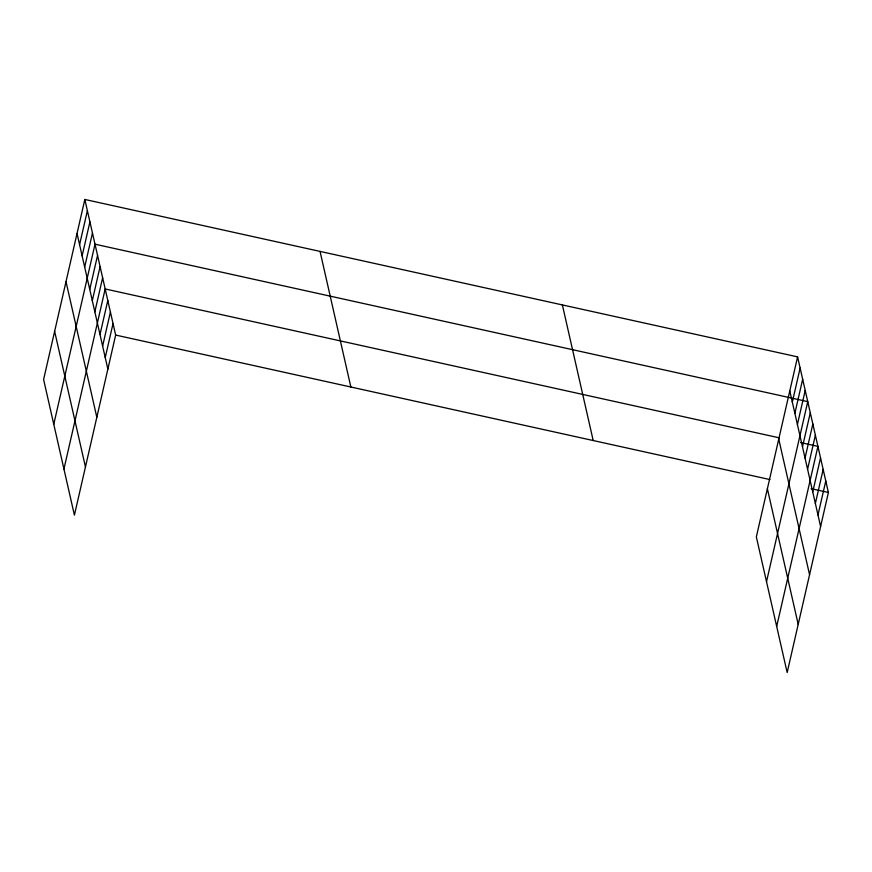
<?xml version="1.0" encoding="UTF-8"?>
<svg xmlns="http://www.w3.org/2000/svg" width="872" height="872" viewBox="0 0 872 872"><rect width="100%" height="100%" fill="white"/><g stroke="black" fill="none" stroke-linecap="round" stroke-linejoin="round"><path stroke-width="1.31" d="M84.835 199.459L43.6 379.516L74.414 515.123L115.66 335.066L84.835 199.459L797.586 356.877L828.4 492.484L787.165 672.541L756.34 536.934L797.586 356.877M79.581 244.694L87.385 210.643M82.121 255.878L89.925 221.837M84.671 267.072L92.465 233.02M53.77 424.261L95.004 244.204L807.755 401.632L766.51 581.689M89.751 289.439L97.555 255.398M92.301 300.633L100.095 266.581M94.841 311.816L102.634 277.776M63.939 469.016L105.174 288.959L779.383 437.864M99.997 334.532L107.801 300.48M102.624 346.064L110.417 312.013M105.24 357.585L113.033 323.534M792.321 402.112L800.125 368.06M794.872 413.295L802.665 379.255M797.411 424.49L805.205 390.438M802.491 446.867L810.295 412.816M805.041 458.051L812.835 423.999M807.581 469.234L815.375 435.193M776.679 626.434L817.925 446.377L800.649 442.562M812.748 491.95L820.541 457.909M815.364 503.482L823.157 469.43M817.98 515.003L825.784 480.963M115.66 335.066L769.932 479.567M811.124 488.669L828.4 492.484M789.781 390.928L820.607 526.535M778.751 439.107L809.565 574.713M767.382 488.756L798.196 624.363M562.375 304.928L593.2 440.534M320.046 251.409L350.86 387.015M77.041 233.5L107.856 369.118M66.01 281.689L96.825 417.296M54.631 331.327L85.456 466.945"/></g></svg>
